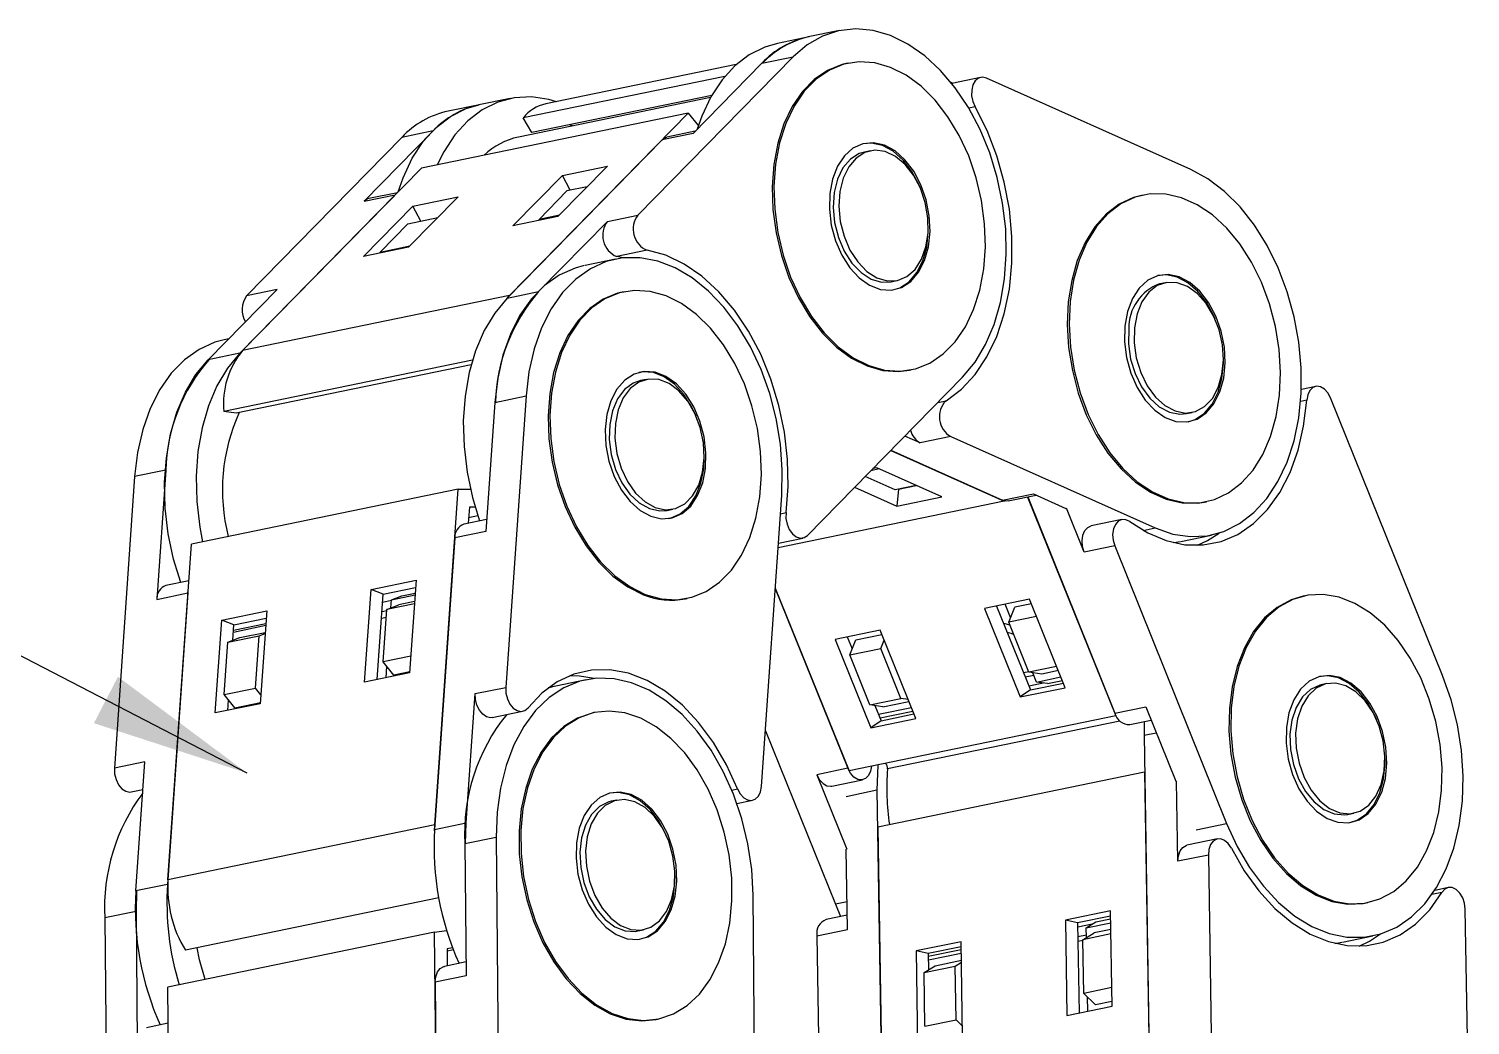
# Model space of a CAD drawing. Header units: millimetres. Extents: x 0 to 279, y 0 to 216.
# Drawn here: x 62.42 to 92.36, y 100 to 120.69 of the extents above; entities that cross this region are included whole.
import ezdxf

# ---------------------------------------------------------------- set-up
doc = ezdxf.new("R2010")
doc.units = ezdxf.units.MM
doc.layers.add('DIM', color=1, linetype='Continuous')
doc.dimstyles.new('SLDDIMSTYLE0', dxfattribs={"dimtxt": 0.18, "dimasz": 3.302, "dimexe": 0, "dimexo": 0.0625, "dimgap": 0, "dimtad": 0, "dimtih": 1, "dimtoh": 1, "dimdec": 0, "dimrnd": 1e-09, "dimzin": 0, "dimdsep": 46, "dimtxsty": 'Standard', "dimsah": 1, "dimcen": 0.09, "dimadec": 0, "dimazin": 0, "dimtfac": 3.302, "dimtdec": 0, "dimtofl": 0, "dimtmove": 0, "dimatfit": 3, "dimfxl": 0, "dimfrac": 2, "dimtolj": 1, "dimtzin": 0, "dimarcsym": 0})

msp = doc.modelspace()

# ---------------------------------------------------------------- linework, layer by layer
at = {"color": 7, "linetype": 'Continuous', "lineweight": 25}
for p, q in [((78.626, 120.519), (77.97, 120.384)), ((79.26, 120.65), (78.612, 120.516)), ((78.297, 120.106), (75.073, 116.818)), ((77.648, 119.972), (78.297, 120.106)), ((77.114, 119.942), (73.157, 119.127)), ((77.648, 119.972), (76.219, 118.514)), ((79.438, 119.972), (79.401, 119.964)), ((76.88, 119.699), (72.691, 118.836)), ((81.574, 119.577), (81.616, 119.558)), ((82.192, 119.676), (81.593, 119.553)), ((86.558, 117.765), (82.31, 119.662)), ((72.42, 119.241), (71.764, 119.105)), ((76.582, 119.261), (72.589, 118.438)), ((76.605, 119.302), (72.87, 118.532)), ((76.115, 118.934), (70.573, 117.792)), ((71.779, 119.108), (71.131, 118.975)), ((72.402, 115.146), (76.115, 118.934)), ((76.115, 118.934), (76.327, 118.673)), ((72.87, 118.532), (72.691, 118.836)), ((73.713, 118.67), (73.657, 118.694)), ((70.167, 118.431), (66.943, 115.143)), ((70.816, 118.565), (69.386, 117.107)), ((70.816, 118.565), (70.167, 118.431)), ((75.577, 118.382), (72.353, 115.094)), ((76.219, 118.514), (75.577, 118.382)), ((76.262, 118.558), (75.675, 118.437)), ((79.898, 118.152), (79.78, 118.128)), ((66.859, 114.005), (70.573, 117.792)), ((74.438, 117.835), (73.411, 116.788)), ((73.502, 117.642), (74.438, 117.835)), ((72.475, 116.595), (73.502, 117.642)), ((73.664, 117.335), (73.502, 117.642)), ((74.019, 117.408), (73.598, 117.321)), ((70.027, 117.239), (66.803, 113.951)), ((69.386, 117.107), (70.027, 117.239)), ((70.074, 117.283), (69.484, 117.162)), ((70.027, 117.239), (70.05, 117.259)), ((71.335, 117.195), (70.308, 116.149)), ((70.399, 117.003), (71.335, 117.195)), ((73.019, 116.73), (73.598, 117.321)), ((85.569, 117.235), (85.533, 117.227)), ((69.372, 115.956), (70.399, 117.003)), ((70.561, 116.695), (70.399, 117.003)), ((73.411, 116.788), (72.475, 116.595)), ((73.44, 116.817), (73.019, 116.73)), ((74.439, 116.687), (75.073, 116.818)), ((69.715, 116.05), (70.294, 116.64)), ((70.294, 116.64), (70.916, 116.769)), ((73.009, 115.229), (74.439, 116.687)), ((73.022, 116.708), (73.019, 116.73)), ((69.715, 116.05), (70.337, 116.178)), ((70.308, 116.149), (69.372, 115.956)), ((69.718, 116.027), (69.715, 116.05)), ((74.606, 115.904), (73.973, 115.773)), ((75.264, 116.088), (74.631, 115.958)), ((74.768, 115.929), (74.631, 115.958)), ((80.335, 115.434), (80.453, 115.458)), ((86.029, 115.415), (85.911, 115.391)), ((66.147, 113.816), (67.577, 115.274)), ((72.402, 115.146), (66.859, 114.005)), ((67.577, 115.274), (66.943, 115.143)), ((72.353, 115.094), (73.009, 115.229)), ((72.358, 115.099), (72.402, 115.146)), ((74.785, 115.226), (74.748, 115.218)), ((66.572, 114.248), (66.477, 114.229)), ((66.803, 113.951), (66.147, 113.816)), ((71.634, 113.804), (66.47, 112.74)), ((71.607, 113.709), (66.724, 112.703)), ((80.713, 113.598), (80.75, 113.605)), ((75.244, 113.406), (75.126, 113.382)), ((78.594, 110.168), (81.818, 113.456)), ((89.155, 113.261), (88.855, 113.199)), ((72.098, 112.93), (71.911, 110.247)), ((72.098, 112.93), (72.747, 113.064)), ((72.747, 113.064), (72.326, 107.013)), ((91.788, 107.259), (89.463, 113.025)), ((66.724, 112.703), (66.47, 112.74)), ((86.466, 112.697), (86.584, 112.721)), ((80.938, 112.088), (80.617, 112.231)), ((81.571, 112.219), (80.938, 112.088)), ((81.571, 112.219), (85.819, 110.322)), ((80.323, 111.932), (82.682, 110.879)), ((80.325, 111.934), (82.646, 110.897)), ((64.617, 111.389), (64.196, 105.338)), ((65.266, 111.523), (64.617, 111.389)), ((65.266, 111.523), (65.079, 108.84)), ((80.413, 111.117), (79.795, 111.393)), ((80.086, 111.547), (79.91, 111.511)), ((80.032, 111.571), (79.954, 111.555)), ((81.384, 110.968), (80.032, 111.571)), ((71.337, 111.131), (65.795, 109.989)), ((70.852, 104.161), (71.337, 111.131)), ((71.337, 111.131), (71.592, 111.125)), ((79.572, 111.166), (80.448, 110.775)), ((80.849, 111.207), (80.413, 111.117)), ((80.483, 111.129), (80.448, 110.775)), ((80.48, 111.13), (80.483, 111.129)), ((80.483, 111.129), (80.852, 111.205)), ((77.639, 104.955), (78.06, 111.006)), ((82.682, 110.879), (77.984, 109.911)), ((80.448, 110.775), (81.384, 110.968)), ((82.646, 110.897), (83.287, 111.03)), ((82.682, 110.879), (82.684, 110.884)), ((82.764, 110.882), (83.347, 111.003)), ((83.166, 110.965), (85, 106.419)), ((83.17, 110.966), (84.981, 106.475)), ((83.287, 111.03), (83.96, 110.729)), ((86.844, 110.861), (86.881, 110.868)), ((71.929, 110.5), (71.459, 110.403)), ((71.571, 110.755), (71.548, 110.421)), ((71.745, 110.573), (71.555, 110.534)), ((71.689, 110.753), (71.571, 110.755)), ((75.681, 110.688), (75.799, 110.712)), ((84.343, 109.819), (83.974, 110.732)), ((85.123, 110.497), (84.489, 110.367)), ((71.911, 110.247), (71.27, 110.115)), ((65.309, 103.02), (65.795, 109.989)), ((71.27, 110.115), (70.849, 104.064)), ((77.991, 110.009), (78.496, 110.113)), ((84.977, 109.95), (84.343, 109.819)), ((84.977, 109.95), (87.302, 104.184)), ((86.351, 110.044), (86.985, 110.175)), ((65.741, 109.225), (65.267, 109.127)), ((65.72, 108.972), (65.728, 109.032)), ((69.394, 107.12), (69.528, 109.046)), ((69.528, 109.046), (70.465, 109.239)), ((69.781, 108.948), (69.528, 109.046)), ((69.781, 108.948), (70.454, 109.086)), ((70.465, 109.239), (70.33, 107.313)), ((77.925, 109.065), (79.431, 105.332)), ((77.926, 109.074), (79.457, 105.278)), ((65.079, 108.84), (65.72, 108.972)), ((65.72, 108.972), (65.299, 102.921)), ((69.658, 107.174), (69.781, 108.948)), ((69.952, 108.814), (69.769, 108.776)), ((70.431, 108.75), (69.858, 108.632)), ((69.858, 108.632), (70.106, 108.727)), ((69.942, 108.664), (69.953, 108.832)), ((69.953, 108.832), (70.443, 108.933)), ((69.953, 108.832), (70.166, 108.911)), ((70.434, 108.795), (70.106, 108.727)), ((70.166, 108.911), (70.446, 108.969)), ((76.059, 108.852), (76.096, 108.859)), ((83.208, 108.841), (82.272, 108.649)), ((82.524, 108.7), (83.226, 106.96)), ((82.813, 108.462), (82.702, 108.737)), ((83.245, 108.75), (82.901, 108.679)), ((83.949, 107.006), (83.208, 108.841)), ((88.926, 108.912), (88.889, 108.905)), ((66.291, 106.481), (66.425, 108.407)), ((66.425, 108.407), (67.362, 108.599)), ((66.678, 108.309), (66.425, 108.407)), ((66.678, 108.309), (67.351, 108.447)), ((67.362, 108.599), (67.227, 106.673)), ((69.846, 108.464), (69.746, 108.443)), ((69.855, 108.601), (69.756, 108.581)), ((69.782, 107.545), (69.858, 108.632)), ((82.272, 108.649), (83.013, 106.813)), ((82.774, 108.365), (82.901, 108.679)), ((83.352, 108.484), (82.774, 108.365)), ((66.656, 107.991), (66.678, 108.309)), ((67.34, 108.294), (66.668, 108.155)), ((67.343, 108.329), (66.67, 108.191)), ((66.802, 108.047), (67.331, 108.155)), ((67.203, 108.085), (67.329, 108.134)), ((80.105, 108.202), (79.169, 108.009)), ((79.598, 107.998), (80.142, 108.11)), ((80.846, 106.367), (80.105, 108.202)), ((82.667, 108.346), (82.795, 108.313)), ((83.192, 107.33), (82.774, 108.365)), ((66.478, 106.865), (66.554, 107.952)), ((66.554, 107.952), (67.203, 108.085)), ((66.554, 107.952), (66.802, 108.047)), ((67.127, 106.998), (67.203, 108.085)), ((79.169, 108.009), (79.91, 106.174)), ((79.421, 108.061), (79.522, 107.811)), ((79.471, 107.685), (79.598, 107.998)), ((79.471, 107.685), (80.119, 107.818)), ((80.119, 107.818), (80.19, 107.993)), ((80.537, 106.783), (80.119, 107.818)), ((70.355, 107.663), (69.782, 107.545)), ((70.004, 107.268), (69.782, 107.545)), ((79.888, 106.649), (79.471, 107.685)), ((70.33, 107.313), (69.394, 107.12)), ((69.841, 107.212), (69.857, 107.451)), ((70.332, 107.336), (70.004, 107.268)), ((83.19, 107.333), (83.084, 107.311)), ((83.297, 107.262), (83.119, 107.226)), ((83.77, 107.449), (83.192, 107.33)), ((83.462, 107.289), (83.192, 107.33)), ((83.353, 107.123), (83.275, 107.317)), ((83.353, 107.123), (83.859, 107.228)), ((83.806, 107.36), (83.462, 107.289)), ((66.478, 106.865), (67.127, 106.998)), ((67.24, 106.857), (67.127, 106.998)), ((71.692, 106.883), (72.326, 107.013)), ((73.998, 107.17), (73.365, 107.039)), ((83.013, 106.813), (83.949, 107.006)), ((83.226, 106.96), (83.013, 106.813)), ((83.5, 107.102), (83.194, 107.039)), ((83.226, 106.96), (83.91, 107.101)), ((83.584, 107.09), (83.353, 107.123)), ((83.584, 107.09), (83.889, 107.153)), ((89.386, 107.093), (89.268, 107.068)), ((67.227, 106.673), (66.291, 106.481)), ((66.701, 106.588), (66.478, 106.865)), ((66.555, 106.535), (66.57, 106.751)), ((66.701, 106.588), (67.229, 106.697)), ((71.505, 104.2), (71.692, 106.883)), ((79.888, 106.649), (80.537, 106.783)), ((80.159, 106.608), (79.888, 106.649)), ((79.997, 106.633), (80.123, 106.321)), ((80.159, 106.608), (80.703, 106.72)), ((80.687, 106.76), (80.537, 106.783)), ((84.981, 106.475), (85.622, 106.607)), ((85.622, 106.607), (86.246, 105.062)), ((72.041, 106.387), (72.675, 106.517)), ((74.177, 106.492), (74.14, 106.484)), ((85, 106.419), (79.457, 105.278)), ((79.91, 106.174), (80.846, 106.367)), ((80.123, 106.321), (79.91, 106.174)), ((80.756, 106.589), (80.072, 106.448)), ((80.786, 106.514), (80.102, 106.373)), ((80.123, 106.321), (80.807, 106.461)), ((85, 106.419), (85.006, 106.421)), ((85.289, 106.239), (85.734, 106.331)), ((85.589, 106.301), (85.587, 106.018)), ((77.719, 106.112), (79.173, 102.509)), ((85.587, 106.018), (85.689, 99.811)), ((64.83, 105.469), (64.196, 105.338)), ((64.643, 102.786), (64.83, 105.469)), ((79.431, 105.332), (78.79, 105.2)), ((78.79, 105.2), (79.413, 103.654)), ((85.595, 105.255), (80.053, 104.113)), ((85.595, 105.255), (85.599, 105.254)), ((85.595, 105.255), (85.686, 99.752)), ((64.546, 104.842), (64.79, 104.893)), ((79.098, 104.963), (79.739, 105.096)), ((80.037, 104.875), (80.139, 98.668)), ((86.288, 103.401), (86.26, 105.065)), ((74.636, 104.672), (74.518, 104.648)), ((77.128, 104.601), (77.451, 104.668)), ((89.823, 104.375), (89.941, 104.399)), ((70.852, 104.161), (65.309, 103.02)), ((70.847, 104.031), (70.852, 104.161)), ((70.849, 104.064), (71.505, 104.2)), ((71.478, 103.769), (72.126, 103.903)), ((71.492, 103.772), (71.505, 104.2)), ((72.126, 103.903), (72.185, 97.705)), ((80.053, 104.113), (80.143, 98.61)), ((71.478, 103.769), (71.504, 101.021)), ((79.426, 101.988), (79.398, 103.651)), ((87.111, 103.867), (86.477, 103.736)), ((86.922, 103.532), (86.288, 103.401)), ((86.922, 103.532), (87.024, 97.325)), ((65.299, 102.921), (64.643, 102.786)), ((64.658, 102.789), (64.645, 102.362)), ((91.908, 102.856), (91.624, 102.797)), ((70.933, 102.64), (65.67, 101.556)), ((77.523, 96.502), (77.465, 102.7)), ((79.173, 102.509), (79.283, 102.254)), ((90.201, 102.539), (90.238, 102.546)), ((92.361, 96.2), (92.259, 102.407)), ((64.645, 102.362), (63.996, 102.228)), ((63.996, 102.228), (64.055, 96.03)), ((64.645, 102.362), (64.671, 99.613)), ((79.421, 102.282), (78.981, 102.192)), ((84.888, 102.371), (83.952, 102.178)), ((83.952, 102.178), (83.985, 100.202)), ((84.206, 102.125), (83.952, 102.178)), ((84.89, 102.265), (84.206, 102.125)), ((84.206, 102.125), (84.237, 100.254)), ((84.387, 102.023), (84.587, 102.142)), ((84.387, 102.023), (84.893, 102.127)), ((84.587, 102.142), (84.891, 102.204)), ((84.921, 100.395), (84.888, 102.371)), ((70.849, 101.929), (65.306, 100.787)), ((70.849, 101.929), (71.097, 101.966)), ((70.916, 94.791), (70.849, 101.929)), ((75.073, 101.955), (75.191, 101.979)), ((78.792, 101.857), (79.426, 101.988)), ((78.792, 101.857), (78.894, 95.65)), ((84.507, 102.094), (84.208, 102.033)), ((84.39, 101.869), (84.211, 101.832)), ((84.318, 101.774), (84.552, 101.915)), ((84.896, 101.893), (84.318, 101.774)), ((84.391, 101.817), (84.387, 102.023)), ((84.895, 101.985), (84.552, 101.915)), ((89.708, 101.722), (90.342, 101.853)), ((71.221, 101.605), (71.106, 101.587)), ((71.106, 101.587), (71.109, 101.232)), ((71.238, 101.561), (71.106, 101.533)), ((81.785, 101.732), (80.849, 101.539)), ((80.849, 101.539), (80.882, 99.563)), ((81.103, 101.485), (80.849, 101.539)), ((81.787, 101.626), (81.103, 101.485)), ((81.788, 101.565), (81.104, 101.424)), ((81.818, 99.756), (81.785, 101.732)), ((84.319, 101.758), (84.213, 101.737)), ((84.337, 100.659), (84.318, 101.774)), ((89.55, 101.696), (89.694, 101.719)), ((71.501, 101.312), (71.052, 101.22)), ((81.015, 101.093), (81.248, 101.234)), ((81.015, 101.093), (81.663, 101.227)), ((81.103, 101.485), (81.109, 101.15)), ((81.789, 101.488), (81.106, 101.347)), ((81.248, 101.234), (81.792, 101.346)), ((81.663, 101.227), (81.793, 101.305)), ((81.682, 100.112), (81.663, 101.227)), ((71.504, 101.021), (70.862, 100.889)), ((81.033, 99.978), (81.015, 101.093)), ((65.373, 93.649), (65.306, 100.787)), ((70.862, 100.889), (70.921, 94.691)), ((84.915, 100.778), (84.337, 100.659)), ((84.576, 100.418), (84.337, 100.659)), ((83.985, 100.202), (84.921, 100.395)), ((84.416, 100.291), (84.411, 100.584)), ((84.919, 100.489), (84.576, 100.418)), ((65.313, 100.038), (64.861, 99.944)), ((75.451, 100.118), (75.488, 100.126)), ((81.033, 99.978), (81.682, 100.112)), ((81.814, 99.979), (81.682, 100.112))]:
    msp.add_line(p, q, dxfattribs=at)
at = {"color": 8, "linetype": 'Continuous', "lineweight": 25}
for p, q in [((82.077, 119.064), (81.947, 119.037)), ((81.302, 112.93), (81.472, 112.965)), ((88.966, 112.973), (88.84, 112.947)), ((78.033, 110.616), (78.149, 110.64)), ((85.57, 110.271), (85.819, 110.322)), ((85.086, 106.313), (80.258, 105.319)), ((85.587, 106.018), (85.839, 106.07)), ((77.022, 104.879), (77.143, 104.904)), ((80.037, 104.875), (79.395, 104.743)), ((86.668, 104.054), (87.302, 104.184)), ((91.773, 102.752), (91.564, 102.709)), ((79.416, 102.56), (79.173, 102.509))]:
    msp.add_line(p, q, dxfattribs=at)
at = {"color": 7, "linetype": 'Continuous', "lineweight": 25, "flags": 128}
for points in [[(81.818, 113.456), (82.075, 113.766), (82.294, 114.132), (82.471, 114.547), (82.604, 115.003), (82.689, 115.493), (82.725, 116.007), (82.712, 116.535), (82.649, 117.068), (82.538, 117.596), (82.38, 118.108), (82.179, 118.596), (81.939, 119.05), (81.664, 119.461), (81.359, 119.823), (81.029, 120.128), (80.682, 120.37), (80.322, 120.546), (79.958, 120.652), (79.596, 120.685), (79.242, 120.646), (78.903, 120.535), (78.586, 120.353), (78.297, 120.106)], [(77.97, 120.384), (77.709, 120.308), (77.385, 120.147), (77.087, 119.918), (76.82, 119.626), (76.59, 119.275), (76.4, 118.874), (76.304, 118.601)], [(79.401, 119.964), (79.312, 119.943), (79.012, 119.823), (78.736, 119.635), (78.489, 119.383), (78.278, 119.073), (78.106, 118.712), (77.977, 118.308), (77.895, 117.87), (77.862, 117.407), (77.877, 116.931), (77.941, 116.451), (78.052, 115.978), (78.209, 115.524), (78.406, 115.097)], [(78.443, 115.105), (78.677, 114.716), (78.943, 114.373), (79.235, 114.084), (79.546, 113.856), (79.869, 113.693), (80.197, 113.6), (80.523, 113.577), (80.839, 113.627), (81.139, 113.747), (81.415, 113.935), (81.662, 114.186), (81.874, 114.496), (82.046, 114.857), (82.174, 115.261), (82.256, 115.7), (82.29, 116.162), (82.274, 116.639), (82.21, 117.119), (82.099, 117.591), (81.943, 118.046), (81.745, 118.472), (81.511, 118.861), (81.245, 119.204), (80.953, 119.493), (80.642, 119.721), (80.319, 119.884), (79.991, 119.977), (79.665, 120), (79.349, 119.95), (79.049, 119.83), (78.773, 119.642), (78.526, 119.391), (78.315, 119.081), (78.142, 118.72), (78.014, 118.316), (77.932, 117.877), (77.898, 117.415), (77.914, 116.938), (77.978, 116.458), (78.089, 115.986), (78.245, 115.531), (78.443, 115.105)], [(82.31, 119.662), (82.227, 119.68), (82.148, 119.661), (82.081, 119.607), (82.032, 119.522), (82.006, 119.414), (82.005, 119.294), (82.03, 119.174), (82.077, 119.064)], [(73.382, 119.173), (73.223, 119.219), (72.86, 119.274), (72.503, 119.255), (72.159, 119.165), (71.835, 119.004), (71.537, 118.775), (71.27, 118.482), (71.04, 118.132), (70.904, 117.86)], [(70.091, 117.301), (70.194, 117.595), (70.384, 117.997), (70.614, 118.347), (70.881, 118.639), (71.179, 118.868), (71.503, 119.03), (71.764, 119.105)], [(81.472, 112.965), (81.791, 113.202), (82.076, 113.507), (82.323, 113.875), (82.526, 114.299), (82.682, 114.771), (82.788, 115.28), (82.842, 115.819), (82.842, 116.376), (82.788, 116.941), (82.683, 117.503), (82.527, 118.051), (82.324, 118.574), (82.077, 119.064)], [(75.577, 118.382), (75.648, 118.429), (75.675, 118.437)], [(79.307, 115.985), (79.474, 115.724), (79.669, 115.512), (79.885, 115.36), (80.111, 115.274), (80.336, 115.26), (80.549, 115.316), (80.741, 115.442), (80.903, 115.631), (81.027, 115.874), (81.108, 116.159), (81.141, 116.474), (81.125, 116.804), (81.061, 117.133), (80.952, 117.446), (80.802, 117.728), (80.62, 117.966), (80.413, 118.149), (80.191, 118.269), (79.964, 118.319), (79.744, 118.298), (79.54, 118.206), (79.362, 118.048), (79.218, 117.831), (79.115, 117.565), (79.058, 117.263), (79.049, 116.939), (79.089, 116.607), (79.177, 116.285), (79.307, 115.985)], [(80.934, 117.393), (80.915, 117.438), (80.765, 117.72), (80.583, 117.958), (80.376, 118.142), (80.154, 118.261), (79.927, 118.311), (79.744, 118.299)], [(79.78, 118.128), (79.671, 118.094), (79.486, 117.978), (79.332, 117.797), (79.218, 117.561), (79.149, 117.284), (79.128, 116.979), (79.158, 116.664), (79.236, 116.355), (79.359, 116.068)], [(79.477, 116.093), (79.637, 115.845), (79.826, 115.649), (80.034, 115.515), (80.25, 115.451), (80.461, 115.46), (80.657, 115.542), (80.828, 115.691), (80.963, 115.901), (81.055, 116.159), (81.1, 116.452), (81.096, 116.764), (81.041, 117.079), (80.94, 117.378), (80.798, 117.647), (80.622, 117.87), (80.422, 118.036), (80.209, 118.136), (79.994, 118.164), (79.788, 118.118), (79.604, 118.002), (79.45, 117.821), (79.336, 117.586), (79.266, 117.308), (79.246, 117.003), (79.276, 116.688), (79.354, 116.379), (79.477, 116.093)], [(85.819, 110.322), (86.182, 110.196), (86.546, 110.142), (86.903, 110.16), (87.246, 110.251), (87.57, 110.412), (87.868, 110.641), (88.135, 110.933), (88.366, 111.284), (88.556, 111.685), (88.702, 112.131), (88.801, 112.612), (88.851, 113.12), (88.852, 113.645), (88.803, 114.178), (88.706, 114.708), (88.561, 115.226), (88.373, 115.721), (88.143, 116.186), (87.878, 116.61), (87.58, 116.987), (87.257, 117.309), (86.914, 117.57), (86.558, 117.765)], [(69.484, 117.162), (69.456, 117.154), (69.386, 117.107)], [(85.533, 117.227), (85.364, 117.181), (85.07, 117.043), (84.8, 116.838), (84.562, 116.571), (84.36, 116.247), (84.199, 115.874), (84.083, 115.46), (84.013, 115.015)], [(84.05, 115.023), (84.029, 114.555), (84.057, 114.077), (84.133, 113.598), (84.257, 113.129), (84.424, 112.681), (84.631, 112.263), (84.874, 111.885), (85.148, 111.556), (85.445, 111.282), (85.76, 111.071), (86.085, 110.925), (86.413, 110.85), (86.737, 110.846), (87.05, 110.914), (87.344, 111.052), (87.613, 111.257), (87.851, 111.524), (88.053, 111.848), (88.214, 112.221), (88.331, 112.635), (88.4, 113.08), (88.421, 113.548), (88.393, 114.026), (88.317, 114.505), (88.194, 114.974), (88.026, 115.422), (87.819, 115.84), (87.576, 116.218), (87.303, 116.547), (87.005, 116.821), (86.691, 117.032), (86.366, 117.177), (86.037, 117.253), (85.713, 117.257), (85.401, 117.189), (85.106, 117.051), (84.837, 116.846), (84.599, 116.579), (84.397, 116.255), (84.236, 115.882), (84.119, 115.468), (84.05, 115.023)], [(80.37, 115.263), (80.512, 115.309), (80.704, 115.435), (80.866, 115.623), (80.99, 115.866), (81.071, 116.152), (81.104, 116.467), (81.104, 116.565)], [(78.06, 111.006), (78.071, 111.528), (78.032, 112.06), (77.945, 112.592), (77.81, 113.113), (77.63, 113.614), (77.408, 114.085), (77.15, 114.518), (76.859, 114.905), (76.54, 115.239), (76.201, 115.513), (75.846, 115.722), (75.484, 115.863), (75.12, 115.932), (74.761, 115.928), (74.414, 115.852), (74.086, 115.705), (73.782, 115.49), (73.508, 115.21), (73.27, 114.871), (73.071, 114.479), (72.916, 114.042), (72.807, 113.567), (72.747, 113.064)], [(78.149, 110.64), (78.192, 111.183), (78.182, 111.743), (78.118, 112.308), (78.002, 112.868), (77.836, 113.411), (77.624, 113.929), (77.369, 114.41), (77.077, 114.846), (76.752, 115.228), (76.402, 115.548), (76.032, 115.802), (75.651, 115.983), (75.264, 116.088)], [(79.359, 116.068), (79.519, 115.821), (79.708, 115.625), (79.916, 115.491), (80.132, 115.427), (80.335, 115.434)], [(73.958, 115.77), (73.765, 115.719), (73.437, 115.572), (73.133, 115.356), (72.86, 115.076), (72.621, 114.737), (72.423, 114.346), (72.268, 113.908), (72.159, 113.434), (72.098, 112.93)], [(85.188, 114.515), (85.181, 114.19), (85.223, 113.859), (85.312, 113.536), (85.443, 113.238), (85.611, 112.978), (85.808, 112.768), (86.024, 112.618), (86.25, 112.535), (86.475, 112.523), (86.687, 112.583), (86.879, 112.711), (87.039, 112.902), (87.162, 113.146), (87.241, 113.433), (87.272, 113.749), (87.255, 114.079), (87.189, 114.407), (87.078, 114.719), (86.927, 115), (86.744, 115.237), (86.536, 115.418), (86.314, 115.535), (86.087, 115.582), (85.867, 115.559), (85.664, 115.464), (85.487, 115.304), (85.344, 115.085), (85.243, 114.818), (85.188, 114.515)], [(85.386, 114.479), (85.381, 114.169), (85.426, 113.854), (85.519, 113.55), (85.654, 113.274), (85.824, 113.041), (86.02, 112.864), (86.231, 112.751), (86.447, 112.709), (86.655, 112.741), (86.844, 112.844), (87.005, 113.013), (87.127, 113.239), (87.205, 113.51), (87.235, 113.81), (87.215, 114.125), (87.146, 114.437), (87.031, 114.728), (86.878, 114.985), (86.693, 115.191), (86.488, 115.337), (86.273, 115.415), (86.06, 115.42), (85.86, 115.353), (85.684, 115.216), (85.541, 115.017), (85.44, 114.767), (85.386, 114.479)], [(87.065, 114.656), (87.041, 114.712), (86.89, 114.993), (86.707, 115.229), (86.499, 115.41), (86.277, 115.527), (86.05, 115.575), (85.876, 115.562)], [(72.353, 115.094), (72.096, 114.784), (71.877, 114.419), (71.699, 114.003), (71.567, 113.547), (71.482, 113.057), (71.445, 112.543), (71.459, 112.015), (71.522, 111.482), (71.633, 110.954), (71.78, 110.471)], [(74.748, 115.218), (74.649, 115.194), (74.35, 115.072), (74.075, 114.882), (73.829, 114.629), (73.618, 114.317), (73.448, 113.955), (73.32, 113.55), (73.24, 113.111), (73.208, 112.648), (73.224, 112.171), (73.29, 111.691), (73.403, 111.219), (73.56, 110.765), (73.759, 110.339), (73.994, 109.952), (74.261, 109.61), (74.553, 109.323), (74.864, 109.097), (75.188, 108.936)], [(75.225, 108.944), (75.553, 108.852), (75.878, 108.832), (76.194, 108.883), (76.493, 109.005), (76.769, 109.195), (77.015, 109.449), (77.225, 109.76), (77.396, 110.122), (77.523, 110.528), (77.604, 110.967), (77.636, 111.43), (77.619, 111.907), (77.554, 112.387), (77.441, 112.859), (77.284, 113.313), (77.085, 113.738), (76.85, 114.126), (76.583, 114.467), (76.291, 114.754), (75.979, 114.98), (75.656, 115.141), (75.328, 115.233), (75.002, 115.253), (74.686, 115.202), (74.387, 115.08), (74.112, 114.89), (73.866, 114.636), (73.655, 114.325), (73.484, 113.963), (73.357, 113.557), (73.277, 113.118), (73.244, 112.655), (73.261, 112.178), (73.327, 111.699), (73.439, 111.226), (73.597, 110.772), (73.795, 110.347), (74.031, 109.959), (74.298, 109.618), (74.59, 109.331), (74.901, 109.105), (75.225, 108.944)], [(78.406, 115.097), (78.64, 114.708), (78.906, 114.365), (79.198, 114.077), (79.509, 113.849), (79.832, 113.686), (80.16, 113.592), (80.486, 113.57), (80.713, 113.598)], [(84.013, 115.015), (83.992, 114.548), (84.02, 114.069), (84.097, 113.59), (84.22, 113.121), (84.387, 112.673), (84.594, 112.255), (84.837, 111.878), (85.111, 111.548), (85.408, 111.275), (85.723, 111.063), (86.048, 110.918), (86.376, 110.842), (86.7, 110.839), (86.844, 110.861)], [(85.268, 114.455), (85.263, 114.145), (85.308, 113.83), (85.401, 113.526), (85.536, 113.25), (85.706, 113.017), (85.902, 112.839), (86.113, 112.727), (86.329, 112.685), (86.466, 112.697)], [(66.477, 114.229), (66.284, 114.177), (65.956, 114.03), (65.652, 113.815), (65.378, 113.535), (65.14, 113.196), (64.942, 112.804), (64.786, 112.367), (64.678, 111.892), (64.617, 111.389)], [(65.575, 109.191), (65.427, 109.676), (65.316, 110.203), (65.253, 110.736), (65.239, 111.264), (65.276, 111.778), (65.361, 112.268), (65.493, 112.725), (65.671, 113.14), (65.89, 113.506), (66.147, 113.816)], [(66.803, 113.951), (66.546, 113.641), (66.327, 113.275), (66.149, 112.86), (66.017, 112.403), (65.932, 111.913), (65.895, 111.4), (65.909, 110.871), (65.972, 110.338), (66.029, 110.037)], [(86.501, 112.526), (86.651, 112.575), (86.842, 112.703), (87.003, 112.894), (87.125, 113.139), (87.204, 113.425), (87.235, 113.741), (87.235, 113.828)], [(75.337, 110.565), (75.564, 110.512), (75.785, 110.532), (75.989, 110.622), (76.168, 110.778), (76.313, 110.994), (76.417, 111.258), (76.476, 111.559), (76.486, 111.883), (76.447, 112.214), (76.361, 112.538), (76.232, 112.838), (76.066, 113.101), (75.871, 113.314), (75.655, 113.468), (75.43, 113.555), (75.205, 113.572), (74.991, 113.517), (74.798, 113.393), (74.635, 113.206), (74.51, 112.965), (74.428, 112.68), (74.394, 112.366), (74.408, 112.036), (74.471, 111.707), (74.579, 111.394), (74.728, 111.11), (74.909, 110.871), (75.116, 110.686), (75.337, 110.565)], [(76.28, 112.647), (76.195, 112.83), (76.029, 113.093), (75.834, 113.306), (75.618, 113.46), (75.393, 113.548), (75.168, 113.564), (75.091, 113.553)], [(75.126, 113.382), (74.972, 113.327), (74.793, 113.195), (74.648, 113.001), (74.544, 112.754), (74.486, 112.469), (74.477, 112.16), (74.518, 111.845), (74.607, 111.539), (74.739, 111.261), (74.907, 111.024), (75.101, 110.842), (75.312, 110.724)], [(75.43, 110.748), (75.646, 110.701), (75.855, 110.727), (76.046, 110.825), (76.209, 110.989), (76.334, 111.211), (76.416, 111.479), (76.45, 111.778), (76.434, 112.092), (76.368, 112.405), (76.257, 112.698), (76.106, 112.958), (75.923, 113.169), (75.719, 113.32), (75.505, 113.403), (75.291, 113.414), (75.089, 113.351), (74.911, 113.219), (74.766, 113.025), (74.662, 112.778), (74.604, 112.493), (74.595, 112.184), (74.636, 111.869), (74.725, 111.564), (74.857, 111.285), (75.025, 111.048), (75.219, 110.866), (75.43, 110.748)], [(89.463, 113.025), (89.407, 113.128), (89.336, 113.207), (89.255, 113.253), (89.172, 113.264), (89.095, 113.237), (89.031, 113.175), (88.987, 113.084), (88.966, 112.973)], [(85.291, 110.453), (85.664, 110.219), (86.048, 110.059), (86.434, 109.975), (86.816, 109.969), (87.185, 110.041), (87.536, 110.189), (87.861, 110.412), (88.153, 110.704), (88.408, 111.06), (88.621, 111.474), (88.786, 111.936), (88.902, 112.439), (88.966, 112.973)], [(75.716, 110.517), (75.748, 110.524), (75.952, 110.614), (76.131, 110.77), (76.276, 110.986), (76.38, 111.25), (76.439, 111.552), (76.451, 111.819)], [(82.764, 110.882), (82.729, 110.879), (82.646, 110.897)], [(75.312, 110.724), (75.528, 110.677), (75.681, 110.688)], [(78.149, 110.64), (78.147, 110.521), (78.17, 110.4), (78.217, 110.289), (78.282, 110.198), (78.36, 110.137), (78.443, 110.11), (78.523, 110.121), (78.594, 110.168)], [(85.291, 110.453), (85.209, 110.494), (85.126, 110.498), (85.051, 110.465), (84.991, 110.397), (84.95, 110.302), (84.934, 110.189), (84.943, 110.068), (84.977, 109.95)], [(84.343, 109.819), (84.309, 109.937), (84.3, 110.058), (84.316, 110.172), (84.357, 110.267), (84.417, 110.334), (84.489, 110.367)], [(86.699, 109.962), (86.902, 110.059), (87.144, 110.216)], [(86.193, 110.018), (86.254, 110.027), (86.337, 110.041)], [(88.391, 108.682), (88.129, 108.46), (87.9, 108.178), (87.708, 107.841), (87.558, 107.456), (87.454, 107.033), (87.397, 106.581), (87.388, 106.11), (87.429, 105.63), (87.518, 105.153), (87.653, 104.688), (87.831, 104.247), (88.048, 103.839), (88.299, 103.473), (88.579, 103.157), (88.882, 102.899), (89.2, 102.704), (89.527, 102.577), (89.854, 102.52), (90.176, 102.535), (90.485, 102.621), (90.773, 102.777), (91.035, 102.998), (91.264, 103.281), (91.456, 103.618), (91.606, 104.002), (91.71, 104.425), (91.768, 104.877), (91.776, 105.349), (91.735, 105.828), (91.646, 106.306), (91.511, 106.77), (91.333, 107.212), (91.116, 107.62), (90.865, 107.986), (90.585, 108.301), (90.282, 108.559), (89.964, 108.754), (89.638, 108.882), (89.31, 108.939), (88.988, 108.924), (88.679, 108.838), (88.391, 108.682)], [(88.889, 108.905), (88.643, 108.83), (88.354, 108.674)], [(88.354, 108.674), (88.092, 108.453), (87.863, 108.17), (87.671, 107.833), (87.522, 107.449), (87.417, 107.026), (87.36, 106.574), (87.351, 106.102), (87.392, 105.623), (87.481, 105.145), (87.616, 104.681), (87.794, 104.239), (88.011, 103.831), (88.262, 103.465), (88.543, 103.15), (88.845, 102.892), (89.163, 102.697), (89.49, 102.569), (89.818, 102.513), (90.139, 102.527), (90.201, 102.539)], [(82.876, 108.112), (82.824, 108.129), (82.745, 108.151)], [(77.465, 102.7), (77.435, 103.231), (77.356, 103.763), (77.229, 104.286), (77.057, 104.792), (76.843, 105.269), (76.591, 105.71), (76.305, 106.106), (75.991, 106.45), (75.655, 106.735), (75.303, 106.956), (74.941, 107.109), (74.577, 107.191), (74.217, 107.201), (73.867, 107.138), (73.535, 107.003), (73.226, 106.8), (72.947, 106.531), (72.702, 106.202), (72.496, 105.82), (72.333, 105.39), (72.215, 104.921), (72.146, 104.422), (72.126, 103.903)], [(77.143, 104.904), (76.911, 105.407), (76.64, 105.87), (76.333, 106.284), (75.996, 106.64), (75.637, 106.932), (75.261, 107.155), (74.877, 107.304), (74.491, 107.376), (74.11, 107.37), (73.743, 107.287), (73.396, 107.126), (73.076, 106.893), (72.789, 106.59)], [(74.16, 107.195), (73.857, 107.246), (73.651, 107.252)], [(87.302, 104.184), (87.52, 103.71), (87.776, 103.273), (88.065, 102.882), (88.381, 102.543), (88.719, 102.264), (89.072, 102.049), (89.434, 101.903), (89.799, 101.828), (90.158, 101.825), (90.506, 101.895), (90.836, 102.036), (91.143, 102.246), (91.419, 102.521), (91.66, 102.855), (91.862, 103.243), (92.021, 103.677), (92.134, 104.148), (92.199, 104.65), (92.214, 105.171), (92.179, 105.702), (92.096, 106.234), (91.964, 106.756), (91.788, 107.259)], [(89.014, 107.138), (88.838, 106.975), (88.697, 106.754), (88.597, 106.485), (88.544, 106.181), (88.538, 105.856), (88.582, 105.525), (88.672, 105.203), (88.805, 104.906), (88.975, 104.648), (89.172, 104.44), (89.389, 104.292), (89.615, 104.212), (89.839, 104.202), (90.052, 104.264), (90.242, 104.395), (90.401, 104.587), (90.523, 104.834), (90.6, 105.122), (90.629, 105.438), (90.61, 105.769), (90.543, 106.097), (90.43, 106.408), (90.278, 106.687), (90.094, 106.922), (89.885, 107.101), (89.663, 107.216), (89.436, 107.261), (89.217, 107.234), (89.014, 107.138)], [(90.422, 106.334), (90.393, 106.4), (90.241, 106.68), (90.057, 106.914), (89.848, 107.093), (89.626, 107.208), (89.399, 107.253), (89.232, 107.24)], [(72.326, 107.013), (72.33, 106.892), (72.36, 106.773), (72.412, 106.667), (72.481, 106.583), (72.561, 106.53), (72.644, 106.514), (72.723, 106.534), (72.789, 106.59)], [(73.35, 107.036), (73.219, 107.004), (73.209, 107.001)], [(89.041, 106.971), (88.875, 106.814), (88.745, 106.598), (88.657, 106.335), (88.618, 106.038), (88.629, 105.725), (88.689, 105.412), (88.795, 105.115), (88.942, 104.851), (89.121, 104.634), (89.323, 104.475), (89.537, 104.384), (89.752, 104.365), (89.823, 104.375)], [(89.159, 106.995), (88.993, 106.838), (88.862, 106.622), (88.775, 106.359), (88.736, 106.063), (88.747, 105.749), (88.807, 105.436), (88.913, 105.139), (89.06, 104.875), (89.239, 104.658), (89.441, 104.499), (89.655, 104.408), (89.87, 104.389), (90.073, 104.443), (90.254, 104.567), (90.404, 104.755), (90.513, 104.996), (90.577, 105.278), (90.591, 105.585), (90.556, 105.9), (90.472, 106.208), (90.345, 106.49), (90.18, 106.732), (89.989, 106.921), (89.779, 107.047), (89.563, 107.103), (89.353, 107.085), (89.159, 106.995)], [(89.268, 107.068), (89.235, 107.061), (89.041, 106.971)], [(72.041, 106.387), (72.01, 106.383), (71.927, 106.4), (71.847, 106.453), (71.778, 106.536), (71.726, 106.642), (71.696, 106.762), (71.692, 106.883)], [(74.14, 106.484), (74.119, 106.48), (73.816, 106.376), (73.534, 106.202), (73.28, 105.965), (73.06, 105.667), (72.878, 105.317), (72.74, 104.922), (72.648, 104.49), (72.603, 104.032), (72.608, 103.558), (72.661, 103.077), (72.762, 102.602), (72.908, 102.143), (73.097, 101.709), (73.324, 101.311), (73.583, 100.958), (73.87, 100.656), (74.177, 100.414), (74.498, 100.236), (74.825, 100.127)], [(74.862, 100.135), (75.189, 100.097), (75.508, 100.13), (75.812, 100.234), (76.094, 100.408), (76.348, 100.646), (76.568, 100.943), (76.749, 101.293), (76.888, 101.689), (76.98, 102.12), (77.025, 102.578), (77.02, 103.052), (76.967, 103.533), (76.866, 104.008), (76.719, 104.467), (76.531, 104.901), (76.304, 105.299), (76.045, 105.652), (75.758, 105.954), (75.451, 106.196), (75.13, 106.374), (74.802, 106.483), (74.475, 106.521), (74.156, 106.488), (73.852, 106.383), (73.57, 106.21), (73.317, 105.972), (73.097, 105.675), (72.915, 105.324), (72.777, 104.929), (72.684, 104.498), (72.64, 104.04), (72.644, 103.565), (72.698, 103.085), (72.799, 102.61), (72.945, 102.15), (73.134, 101.717), (73.36, 101.319), (73.62, 100.965), (73.906, 100.664), (74.214, 100.422), (74.535, 100.244), (74.862, 100.135)], [(80.053, 105.401), (80.053, 105.396), (80.037, 104.875)], [(89.858, 104.204), (90.015, 104.257), (90.205, 104.387), (90.365, 104.58), (90.486, 104.826), (90.563, 105.114), (90.593, 105.431), (90.592, 105.506)], [(64.196, 105.338), (64.201, 105.218), (64.23, 105.098), (64.282, 104.992), (64.351, 104.908), (64.431, 104.856), (64.514, 104.839), (64.546, 104.842)], [(78.79, 105.2), (78.845, 105.096), (78.917, 105.018), (78.998, 104.971), (79.081, 104.961), (79.098, 104.963)], [(79.927, 105.374), (79.907, 105.273), (79.862, 105.182), (79.799, 105.12), (79.722, 105.093), (79.639, 105.103), (79.558, 105.15), (79.486, 105.229), (79.431, 105.332)], [(74.847, 101.795), (75.071, 101.78), (75.285, 101.836), (75.478, 101.961), (75.64, 102.149), (75.764, 102.391), (75.845, 102.676), (75.879, 102.991), (75.864, 103.321), (75.8, 103.65), (75.691, 103.963), (75.542, 104.245), (75.36, 104.484), (75.153, 104.668), (74.931, 104.788), (74.705, 104.839), (74.484, 104.819), (74.28, 104.728), (74.102, 104.57), (73.957, 104.354), (73.854, 104.088), (73.796, 103.787), (73.787, 103.463), (73.827, 103.131), (73.914, 102.808), (74.043, 102.509), (74.21, 102.247), (74.405, 102.034), (74.621, 101.881), (74.847, 101.795)], [(75.672, 103.913), (75.654, 103.955), (75.505, 104.238), (75.323, 104.477), (75.116, 104.66), (74.894, 104.781), (74.668, 104.832), (74.483, 104.819)], [(77.143, 104.904), (77.198, 104.801), (77.269, 104.722), (77.35, 104.675), (77.433, 104.665), (77.51, 104.692), (77.574, 104.754), (77.618, 104.844), (77.639, 104.955)], [(74.518, 104.648), (74.466, 104.635), (74.274, 104.538), (74.111, 104.375), (73.984, 104.154), (73.902, 103.887), (73.867, 103.588), (73.883, 103.274), (73.947, 102.962), (74.058, 102.667), (74.208, 102.407), (74.39, 102.195), (74.594, 102.043), (74.808, 101.958)], [(74.926, 101.983), (75.14, 101.971), (75.342, 102.032), (75.52, 102.162), (75.666, 102.356), (75.772, 102.601), (75.831, 102.886), (75.84, 103.195), (75.8, 103.51), (75.712, 103.816), (75.581, 104.095), (75.413, 104.332), (75.219, 104.516), (75.009, 104.635), (74.793, 104.684), (74.584, 104.659), (74.392, 104.563), (74.229, 104.399), (74.102, 104.178), (74.02, 103.911), (73.985, 103.613), (74.001, 103.299), (74.065, 102.986), (74.176, 102.692), (74.326, 102.431), (74.508, 102.22), (74.711, 102.067), (74.926, 101.983)], [(86.288, 103.401), (86.299, 103.517), (86.334, 103.617), (86.391, 103.691), (86.463, 103.732), (86.477, 103.736)], [(87.4, 103.673), (87.337, 103.768), (87.261, 103.835), (87.178, 103.867), (87.097, 103.863), (87.025, 103.822), (86.968, 103.748), (86.933, 103.648), (86.922, 103.532)], [(87.4, 103.673), (87.667, 103.205), (87.97, 102.785), (88.303, 102.422), (88.66, 102.122), (89.034, 101.89), (89.418, 101.733), (89.805, 101.651), (90.186, 101.648), (90.555, 101.722), (90.905, 101.874), (91.228, 102.099), (91.52, 102.393), (91.773, 102.752)], [(75.108, 101.783), (75.248, 101.828), (75.441, 101.953), (75.603, 102.141), (75.728, 102.384), (75.809, 102.669), (75.842, 102.984), (75.843, 103.085)], [(92.259, 102.407), (92.244, 102.529), (92.206, 102.644), (92.146, 102.743), (92.072, 102.815), (91.99, 102.854), (91.907, 102.856), (91.833, 102.82), (91.773, 102.752)], [(74.808, 101.958), (75.022, 101.946), (75.073, 101.955)], [(90.056, 101.64), (90.271, 101.743), (90.501, 101.894)], [(66.082, 100.947), (65.967, 101.354), (65.916, 101.606)], [(70.862, 100.889), (70.874, 101.005), (70.91, 101.104), (70.967, 101.177), (71.04, 101.217), (71.052, 101.22)], [(74.825, 100.127), (75.152, 100.089), (75.451, 100.118)]]:
    msp.add_lwpolyline(points, dxfattribs=at)
at = {"color": 7, "linetype": 'Continuous', "lineweight": 25}
for centre, radius, start, end in [((79.002, 118.699), 1.859, 102.134, 136.7622), ((79.038, 118.664), 1.9, 102.5229, 136.3732), ((71.521, 117.158), 1.859, 102.134, 136.7622), ((72.17, 117.291), 1.859, 102.134, 136.7622), ((73.334, 118.325), 0.821, 102.4125, 141.4804), ((72.905, 116.991), 1.481, 102.3144, 133.7355), ((75.45, 116.527), 0.477, 142.4326, 247.0289), ((74.817, 116.397), 0.477, 142.4326, 247.0289), ((86.247, 114.471), 0.979, 110.0896, 180.9354), ((67.346, 114.852), 0.497, 144.2004, 210.3396), ((75.789, 112.821), 3.678, 139.0996, 178.254), ((68.854, 111.445), 3.589, 138.5938, 178.7598), ((68.164, 112.912), 1.702, 140.0506, 185.8006), ((81.809, 112.63), 0.475, 135.1679, 240.0335), ((70.299, 111.11), 3.859, 155.3977, 194.4529), ((81.154, 112.467), 0.437, 195.59, 240.3431), ((71.555, 110.134), 0.286, 109.7802, 183.782), ((65.364, 108.859), 0.286, 109.7802, 183.782), ((75.765, 110.354), 1.531, 247.8481, 281.0867), ((75.381, 103.986), 3.909, 140.9459, 183.1806), ((85.278, 106.544), 0.305, 193.0212, 272.0138), ((80.129, 105.334), 0.131, 353.4979, 49.7375), ((85.479, 104.913), 5.237, 175.5509, 188.23), ((67.964, 102.436), 3.973, 143.1561, 183.0022), ((76.679, 103.688), 5.842, 176.3005, 204.3138), ((67.79, 102.855), 2.486, 176.1928, 211.5022), ((70.473, 102.409), 5.842, 176.3005, 204.3138), ((71.129, 102.546), 5.842, 176.3212, 197.023), ((79.09, 101.909), 0.303, 111.0792, 189.8911)]:
    msp.add_arc(centre, radius, start, end, dxfattribs=at)

# ---------------------------------------------------------------- leaders
at = {"layer": 'DIM'}
msp.add_leader([(66.953, 105.233), (60.765, 108.436)], dimstyle='SLDDIMSTYLE0', dxfattribs=at)

doc.saveas('drawing.dxf')
